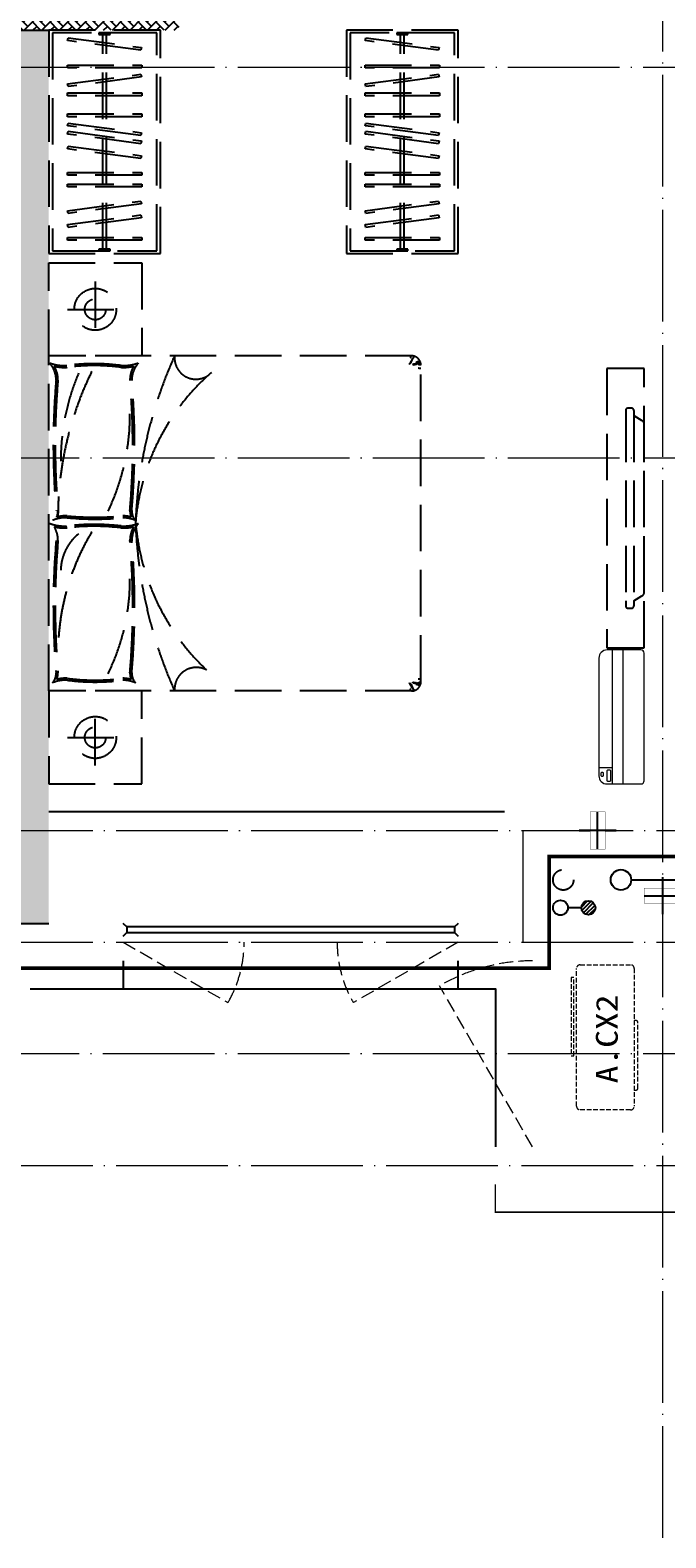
# Model space of a CAD drawing. Extents: x 27938 to 983267, y -209821 to 1628073.
# Drawn here: x 706817 to 710233, y -177635 to -169535 of the extents above; entities that cross this region are included whole.
import ezdxf

# ---------------------------------------------------------------- set-up
doc = ezdxf.new("R2010")
doc.units = 0
doc.header["$LTSCALE"] = 1000
doc.header["$MEASUREMENT"] = 0
for name, pattern in [('A户型$0$DASH', [0.35, 0.25, -0.1]), ('DASH', [0.35, 0.25, -0.1]), ('DOTE', [2.42, 2, -0.2, 0.02, -0.2])]:
    doc.linetypes.add(name, pattern=pattern)
for name, color, linetype in [('$RECOVER_210609100354-0', 7, 'Continuous'), ('3-栏杆1', 135, 'Continuous'), ('3.5方案汇报，与郭总、侯月琴确定户型_t8$0$2020.03.04 -1安徽标准化洋房户型(UA）_t8_t8$0$看线', 154, 'Continuous'), ('5fur', 250, 'Continuous'), ('EQUIP_地漏', 7, 'Continuous'), ('VPIPE-凝结', 150, 'Continuous'), ('VPIPE-废水', 31, 'Continuous'), ('VPIPE-雨水', 4, 'DASH'), ('保温', 6, 'Continuous'), ('机电标识类', 1, 'Continuous'), ('看线', 251, 'Continuous')]:
    doc.layers.add(name, color=color, linetype=linetype)
for name, color, linetype, lineweight in [('DOTE', 19, 'DOTE', 9), ('WINDOW', 144, 'Continuous', 15), ('平面-空调室内机', 176, 'Continuous', 9), ('平面-空调预留孔', 173, 'Continuous', 15), ('空调', 76, 'Continuous', 13)]:
    doc.layers.add(name, color=color, linetype=linetype, lineweight=lineweight)
doc.styles.add('黑体', font='')
doc.styles.get('黑体').set_extended_font_data('SimHei')

# ---------------------------------------------------------------- blocks, each defined once
blk = doc.blocks.new('GFDGDGRDGRDG')
at = {"layer": 'DOTE', "linetype": 'DOTE', "ltscale": 0.3}
for p, q in [((603393.7, 360558.3), (603393.7, 368758.3)), ((626393.7, 368458.3), (573593.7, 368458.3)), ((626393.7, 366358.3), (573593.7, 366358.3)), ((573593.7, 364358.3), (626393.7, 364358.3)), ((602643.7, 363758.3), (602643.7, 364358.3)), ((573593.7, 363758.3), (626393.7, 363758.3)), ((626393.7, 363158.3), (573593.7, 363158.3)), ((573593.7, 362558.3), (626393.7, 362558.3))]:
    blk.add_line(p, q, dxfattribs=at)
blk = doc.blocks.new('VDGVDVXVE')
at = {"layer": '5fur', "linetype": 'A户型$0$DASH'}
for p, q in [((576293.7, 368658.3), (575693.7, 368658.3)), ((575693.7, 368658.3), (575693.7, 367458.3)), ((576273.7, 368643.3), (575713.7, 368643.3)), ((575713.7, 368643.3), (575713.7, 367473.3)), ((575963.7, 368643.3), (575963.7, 368635.8)), ((576023.7, 368643.3), (575963.7, 368643.3)), ((575963.7, 368635.8), (576023.7, 368635.8)), ((575983.7, 367480.8), (575983.7, 368635.8)), ((576003.7, 367480.8), (576003.7, 368635.8)), ((576023.7, 368635.8), (576023.7, 368643.3)), ((576273.7, 367473.3), (576273.7, 368643.3)), ((576293.7, 367458.3), (576293.7, 368658.3)), ((577893.7, 368658.3), (577293.7, 368658.3)), ((577293.7, 368658.3), (577293.7, 367458.3)), ((577873.7, 368643.3), (577313.7, 368643.3)), ((577313.7, 368643.3), (577313.7, 367473.3)), ((577563.7, 368643.3), (577563.7, 368635.8)), ((577623.7, 368643.3), (577563.7, 368643.3)), ((577563.7, 368635.8), (577623.7, 368635.8)), ((577583.7, 367480.8), (577583.7, 368635.8)), ((577603.7, 367480.8), (577603.7, 368635.8)), ((577623.7, 368635.8), (577623.7, 368643.3)), ((577873.7, 367473.3), (577873.7, 368643.3)), ((577893.7, 367458.3), (577893.7, 368658.3)), ((575795, 368602), (575798.4, 368616.8)), ((576188.9, 368549.9), (575795, 368602)), ((575798.4, 368616.8), (576192.4, 368564.7)), ((576192.4, 368564.7), (576188.9, 368549.9)), ((577395, 368602), (577398.4, 368616.8)), ((577788.9, 368549.9), (577395, 368602)), ((577398.4, 368616.8), (577792.4, 368564.7)), ((577792.4, 368564.7), (577788.9, 368549.9)), ((575793.7, 368455.8), (575793.7, 368470.8)), ((575793.7, 368470.8), (576193.7, 368470.8)), ((576193.7, 368470.8), (576193.7, 368455.8)), ((577393.7, 368455.8), (577393.7, 368470.8)), ((577393.7, 368470.8), (577793.7, 368470.8)), ((577793.7, 368470.8), (577793.7, 368455.8)), ((576193.7, 368455.8), (575793.7, 368455.8)), ((575795, 368369.6), (576188.9, 368421.7)), ((576192.4, 368407), (575798.4, 368354.9)), ((576188.9, 368421.7), (576192.4, 368407)), ((577793.7, 368455.8), (577393.7, 368455.8)), ((577395, 368369.6), (577788.9, 368421.7)), ((577792.4, 368407), (577398.4, 368354.9)), ((577788.9, 368421.7), (577792.4, 368407)), ((575793.7, 368305.8), (575793.7, 368320.8)), ((575793.7, 368320.8), (576193.7, 368320.8)), ((575798.4, 368354.9), (575795, 368369.6)), ((576193.7, 368320.8), (576193.7, 368305.8)), ((577393.7, 368305.8), (577393.7, 368320.8)), ((577393.7, 368320.8), (577793.7, 368320.8)), ((577398.4, 368354.9), (577395, 368369.6)), ((577793.7, 368320.8), (577793.7, 368305.8)), ((576193.7, 368305.8), (575793.7, 368305.8)), ((577793.7, 368305.8), (577393.7, 368305.8)), ((575793.7, 368193.3), (575793.7, 368208.3)), ((575793.7, 368208.3), (576193.7, 368208.3)), ((576193.7, 368193.3), (575793.7, 368193.3)), ((575795, 368144.4), (575798.4, 368159.2)), ((575798.4, 368159.2), (576192.4, 368107.1)), ((576193.7, 368208.3), (576193.7, 368193.3)), ((577393.7, 368193.3), (577393.7, 368208.3)), ((577393.7, 368208.3), (577793.7, 368208.3)), ((577793.7, 368193.3), (577393.7, 368193.3)), ((577395, 368144.4), (577398.4, 368159.2)), ((577398.4, 368159.2), (577792.4, 368107.1)), ((577793.7, 368208.3), (577793.7, 368193.3)), ((576188.9, 368092.3), (575795, 368144.4)), ((575795, 368100.2), (575798.4, 368115)), ((576188.9, 368048.1), (575795, 368100.2)), ((575798.4, 368115), (576192.4, 368062.9)), ((576192.4, 368107.1), (576188.9, 368092.3)), ((577788.9, 368092.3), (577395, 368144.4)), ((577395, 368100.2), (577398.4, 368115)), ((577788.9, 368048.1), (577395, 368100.2)), ((577398.4, 368115), (577792.4, 368062.9)), ((577792.4, 368107.1), (577788.9, 368092.3)), ((575795, 368020.5), (575798.4, 368035.3)), ((576188.9, 367968.4), (575795, 368020.5)), ((575798.4, 368035.3), (576192.4, 367983.2)), ((576192.4, 368062.9), (576188.9, 368048.1)), ((576192.4, 367983.2), (576188.9, 367968.4)), ((577395, 368020.5), (577398.4, 368035.3)), ((577788.9, 367968.4), (577395, 368020.5)), ((577398.4, 368035.3), (577792.4, 367983.2)), ((577792.4, 368062.9), (577788.9, 368048.1)), ((577792.4, 367983.2), (577788.9, 367968.4)), ((575793.7, 367878.7), (575793.7, 367893.7)), ((575793.7, 367893.7), (576193.7, 367893.7)), ((576193.7, 367878.7), (575793.7, 367878.7)), ((575793.7, 367816.1), (575793.7, 367831.1)), ((575793.7, 367831.1), (576193.7, 367831.1)), ((576193.7, 367893.7), (576193.7, 367878.7)), ((576193.7, 367831.1), (576193.7, 367816.1)), ((577393.7, 367878.7), (577393.7, 367893.7)), ((577393.7, 367893.7), (577793.7, 367893.7)), ((577793.7, 367878.7), (577393.7, 367878.7)), ((577393.7, 367816.1), (577393.7, 367831.1)), ((577393.7, 367831.1), (577793.7, 367831.1)), ((577793.7, 367893.7), (577793.7, 367878.7)), ((577793.7, 367831.1), (577793.7, 367816.1)), ((576193.7, 367816.1), (575793.7, 367816.1)), ((575795, 367688.3), (576188.9, 367740.4)), ((576188.9, 367740.4), (576192.4, 367725.6)), ((577793.7, 367816.1), (577393.7, 367816.1)), ((577395, 367688.3), (577788.9, 367740.4)), ((577788.9, 367740.4), (577792.4, 367725.6)), ((575798.4, 367673.5), (575795, 367688.3)), ((575795, 367613.5), (576188.9, 367665.6)), ((576192.4, 367725.6), (575798.4, 367673.5)), ((576188.9, 367665.6), (576192.4, 367650.8)), ((577398.4, 367673.5), (577395, 367688.3)), ((577395, 367613.5), (577788.9, 367665.6)), ((577792.4, 367725.6), (577398.4, 367673.5)), ((577788.9, 367665.6), (577792.4, 367650.8)), ((575798.4, 367598.7), (575795, 367613.5)), ((576192.4, 367650.8), (575798.4, 367598.7)), ((577398.4, 367598.7), (577395, 367613.5)), ((577792.4, 367650.8), (577398.4, 367598.7)), ((575793.7, 367529.6), (575793.7, 367544.6)), ((575793.7, 367544.6), (576193.7, 367544.6)), ((576193.7, 367529.6), (575793.7, 367529.6)), ((576193.7, 367544.6), (576193.7, 367529.6)), ((577393.7, 367529.6), (577393.7, 367544.6)), ((577393.7, 367544.6), (577793.7, 367544.6)), ((577793.7, 367529.6), (577393.7, 367529.6)), ((577793.7, 367544.6), (577793.7, 367529.6)), ((575693.7, 367458.3), (576293.7, 367458.3)), ((575713.7, 367473.3), (576273.7, 367473.3)), ((575963.7, 367480.8), (575963.7, 367473.3)), ((576023.7, 367480.8), (575963.7, 367480.8)), ((575963.7, 367473.3), (576023.7, 367473.3)), ((576023.7, 367473.3), (576023.7, 367480.8)), ((577293.7, 367458.3), (577893.7, 367458.3)), ((577313.7, 367473.3), (577873.7, 367473.3)), ((577563.7, 367480.8), (577563.7, 367473.3)), ((577623.7, 367480.8), (577563.7, 367480.8)), ((577563.7, 367473.3), (577623.7, 367473.3)), ((577623.7, 367473.3), (577623.7, 367480.8)), ((575943.7, 367308.3), (575943.7, 367008.3)), ((575793.7, 367158.3), (576093.7, 367158.3)), ((577643.7, 366908.3), (575693.7, 366908.3)), ((575693.7, 365108.3), (575693.7, 366908.3)), ((577693.7, 365158.3), (577693.7, 366858.3)), ((578794.1, 366615.2), (578794.1, 366588.1)), ((578826.7, 366626.8), (578805.7, 366626.8)), ((578838.4, 366615.2), (578838.4, 366588.1)), ((578794.1, 366588.1), (578794.1, 365592)), ((578838.4, 366588.1), (578881.8, 366560.4)), ((578838.4, 366588.1), (578838.4, 365592)), ((578893.7, 365637.6), (578893.7, 366542.5)), ((578794.1, 365592), (578794.1, 365564.9)), ((578805.7, 365553.3), (578826.7, 365553.3)), ((578838.4, 365592), (578881.8, 365619.7)), ((578838.4, 365592), (578838.4, 365564.9)), ((577643.7, 365108.3), (575693.7, 365108.3)), ((575943.7, 364708.3), (575943.7, 365008.3)), ((575793.7, 364858.3), (576093.7, 364858.3))]:
    blk.add_line(p, q, dxfattribs=at)
for points in [[(576193.7, 367408.3), (576193.7, 366908.3), (575693.7, 366908.3), (575693.7, 367408.3)], [(578693.7, 366840.1), (578693.7, 365340.1), (578893.7, 365340.1), (578893.7, 366840.1)], [(576193.7, 364608.3), (576193.7, 365108.3), (575693.7, 365108.3), (575693.7, 364608.3)]]:
    blk.add_lwpolyline(points, close=True, dxfattribs=at)
for points in [[(577654.7, 366902.8), (577653.8, 366901.6), (577653, 366900.5), (577652.3, 366899.5), (577651.8, 366898.7), (577651.4, 366897.9), (577651, 366897.3), (577650.7, 366896.7), (577650.5, 366896.1), (577650.2, 366895.6), (577649.9, 366895.1), (577649.7, 366894.7), (577649.4, 366894.2), (577649.2, 366893.8), (577648.9, 366893.4), (577648.6, 366893), (577648.4, 366892.5), (577648.1, 366892.1), (577647.8, 366891.7), (577647.5, 366891.2), (577647.2, 366890.7), (577646.9, 366890.2), (577646.6, 366889.7), (577646.2, 366889.1), (577645.8, 366888.5), (577645.5, 366887.8), (577645.1, 366887.1), (577644.6, 366886.4), (577644.2, 366885.7), (577643.8, 366884.9), (577643.3, 366884.2), (577642.9, 366883.5), (577642.5, 366882.8), (577642.1, 366882.1), (577641.7, 366881.5), (577641.3, 366880.9), (577640.9, 366880.3), (577640.5, 366879.8), (577640.2, 366879.2), (577639.8, 366878.7), (577639.5, 366878.2), (577639.2, 366877.6), (577638.9, 366877.1), (577638.5, 366876.6), (577638.2, 366876.1), (577637.9, 366875.5), (577637.6, 366875), (577637.3, 366874.4), (577637.1, 366873.9), (577636.8, 366873.3), (577636.5, 366872.7), (577636.2, 366872.1), (577635.9, 366871.5), (577635.5, 366870.9), (577635.2, 366870.3), (577634.9, 366869.8), (577634.5, 366869.2), (577634.2, 366868.7), (577633.8, 366868.3), (577633.4, 366867.8), (577633.1, 366867.4), (577632.8, 366867), (577632.5, 366866.6), (577632.2, 366866.2), (577632, 366865.9), (577631.9, 366865.5), (577631.8, 366865.2), (577631.8, 366864.9), (577631.8, 366864.7), (577631.9, 366864.5), (577632, 366864.4), (577632.1, 366864.5), (577632.3, 366864.6), (577632.5, 366864.9), (577632.8, 366865.2), (577633.1, 366865.7), (577633.5, 366866.2), (577633.9, 366866.7), (577634.3, 366867.3), (577634.9, 366867.8), (577635.5, 366868.3), (577636.1, 366868.7), (577636.8, 366869.2), (577637.5, 366869.5), (577638.3, 366869.9), (577639, 366870.3), (577639.7, 366870.7), (577640.3, 366871.2), (577640.8, 366871.7), (577641.2, 366872.3), (577641.5, 366873), (577641.8, 366873.7), (577642, 366874.5), (577642.2, 366875.3), (577642.4, 366876.1), (577642.7, 366877), (577643, 366877.8), (577643.4, 366878.6), (577643.8, 366879.5), (577644.3, 366880.3), (577644.8, 366881.1), (577645.3, 366881.9), (577645.8, 366882.8), (577646.3, 366883.7), (577646.7, 366884.6), (577647.1, 366885.5), (577647.4, 366886.5), (577647.7, 366887.4), (577647.9, 366888.4), (577648.1, 366889.3), (577648.2, 366890.2), (577648.4, 366891), (577648.6, 366891.8), (577648.8, 366892.4), (577649, 366893.1), (577649.2, 366893.6), (577649.5, 366894.1), (577649.7, 366894.5), (577650, 366894.9), (577650.3, 366895.3), (577650.6, 366895.6), (577650.9, 366896), (577651.2, 366896.3), (577651.5, 366896.6), (577651.9, 366897), (577652.3, 366897.3), (577652.6, 366897.7), (577653, 366898), (577653.4, 366898.4), (577653.8, 366898.8), (577654.2, 366899.3), (577654.6, 366899.8), (577655.1, 366900.3), (577655.7, 366900.9), (577656.3, 366901.5), (577657, 366902.1), (577657.9, 366902.8)], [(577640.6, 366908.3), (577639.8, 366907.1), (577639.1, 366906.1), (577638.6, 366905.3), (577638.3, 366904.5), (577638.1, 366903.9), (577638, 366903.3), (577638, 366902.8), (577638, 366902.4), (577638, 366901.9), (577638, 366901.5), (577638, 366901), (577637.9, 366900.6), (577637.9, 366900.1), (577637.8, 366899.7), (577637.7, 366899.3), (577637.6, 366898.8), (577637.5, 366898.3), (577637.3, 366897.9), (577637.1, 366897.5), (577636.9, 366897.1), (577636.7, 366896.7), (577636.6, 366896.5), (577636.5, 366896.3), (577636.5, 366896.3)], [(577650.2, 366864.2), (577649.6, 366862.1), (577651.2, 366861.1), (577651.2, 366861.1), (577659.6, 366862.2), (577663.5, 366862.8), (577664.7, 366864.2), (577668.8, 366863.6), (577674.5, 366866.6), (577677.3, 366866.6), (577680.6, 366863), (577683.6, 366862.2), (577685.1, 366862.1), (577693.5, 366862), (577692, 366862)], [(577650.2, 366864.2), (577656.1, 366865.3), (577660.7, 366866.2), (577664.2, 366867.1), (577666.7, 366867.7), (577668.5, 366868.3), (577669.7, 366868.8), (577670.5, 366869.2), (577671.2, 366869.5), (577671.7, 366869.7), (577672.3, 366869.9), (577672.8, 366870.1), (577673.4, 366870.2), (577674, 366870.3), (577674.6, 366870.4), (577675.2, 366870.5), (577675.9, 366870.6), (577676.7, 366870.7), (577677.6, 366870.9), (577678.8, 366871), (577680.3, 366871.3), (577682.2, 366871.6), (577684.6, 366872), (577687.7, 366872.5), (577691.4, 366873.2)], [(577688.5, 366880.5), (577686.2, 366879.5), (577684.1, 366878.7), (577682.4, 366878), (577680.8, 366877.5), (577679.3, 366877.1), (577678.1, 366876.8), (577676.9, 366876.5), (577675.9, 366876.3), (577674.9, 366876), (577673.9, 366875.7), (577672.9, 366875.4), (577671.8, 366875.1), (577670.7, 366874.7), (577669.4, 366874.2), (577667.9, 366873.6), (577666.2, 366873)], [(577679, 366844), (577680.8, 366843.5), (577682.6, 366843.2), (577684.5, 366842.9), (577686.3, 366842.7), (577688.1, 366842.6), (577690, 366842.6), (577691.8, 366842.5), (577693.7, 366842.5)], [(577654.7, 365113.8), (577653.8, 365115.1), (577653, 365116.2), (577652.3, 365117.1), (577651.8, 365118), (577651.4, 365118.7), (577651, 365119.4), (577650.7, 365120), (577650.5, 365120.5), (577650.2, 365121), (577649.9, 365121.5), (577649.7, 365122), (577649.4, 365122.4), (577649.2, 365122.8), (577648.9, 365123.3), (577648.6, 365123.7), (577648.4, 365124.1), (577648.1, 365124.6), (577647.8, 365125), (577647.5, 365125.5), (577647.2, 365126), (577646.9, 365126.5), (577646.6, 365127), (577646.2, 365127.6), (577645.8, 365128.2), (577645.5, 365128.9), (577645.1, 365129.6), (577644.6, 365130.3), (577644.2, 365131), (577643.8, 365131.7), (577643.3, 365132.5), (577642.9, 365133.2), (577642.5, 365133.9), (577642.1, 365134.5), (577641.7, 365135.1), (577641.3, 365135.7), (577640.9, 365136.3), (577640.5, 365136.9), (577640.2, 365137.4), (577639.8, 365138), (577639.5, 365138.5), (577639.2, 365139), (577638.9, 365139.5), (577638.5, 365140.1), (577638.2, 365140.6), (577637.9, 365141.1), (577637.6, 365141.7), (577637.3, 365142.2), (577637.1, 365142.8), (577636.8, 365143.4), (577636.5, 365144), (577636.2, 365144.6), (577635.9, 365145.2), (577635.5, 365145.8), (577635.2, 365146.3), (577634.9, 365146.9), (577634.5, 365147.4), (577634.2, 365147.9), (577633.8, 365148.4), (577633.4, 365148.8), (577633.1, 365149.3), (577632.8, 365149.7), (577632.5, 365150.1), (577632.2, 365150.4), (577632, 365150.8), (577631.9, 365151.1), (577631.8, 365151.5), (577631.8, 365151.7), (577631.8, 365152), (577631.9, 365152.1), (577632, 365152.2), (577632.1, 365152.2), (577632.3, 365152.1), (577632.5, 365151.8), (577632.8, 365151.4), (577633.1, 365151), (577633.5, 365150.5), (577633.9, 365150), (577634.3, 365149.4), (577634.9, 365148.9), (577635.5, 365148.4), (577636.1, 365147.9), (577636.8, 365147.5), (577637.5, 365147.1), (577638.3, 365146.7), (577639, 365146.3), (577639.7, 365145.9), (577640.3, 365145.5), (577640.8, 365144.9), (577641.2, 365144.3), (577641.5, 365143.7), (577641.8, 365142.9), (577642, 365142.2), (577642.2, 365141.4), (577642.4, 365140.5), (577642.7, 365139.7), (577643, 365138.9), (577643.4, 365138), (577643.8, 365137.2), (577644.3, 365136.4), (577644.8, 365135.6), (577645.3, 365134.7), (577645.8, 365133.9), (577646.3, 365133), (577646.7, 365132.1), (577647.1, 365131.2), (577647.4, 365130.2), (577647.7, 365129.2), (577647.9, 365128.3), (577648.1, 365127.4), (577648.2, 365126.5), (577648.4, 365125.7), (577648.6, 365124.9), (577648.8, 365124.2), (577649, 365123.6), (577649.2, 365123.1), (577649.5, 365122.6), (577649.7, 365122.1), (577650, 365121.7), (577650.3, 365121.4), (577650.6, 365121), (577650.9, 365120.7), (577651.2, 365120.3), (577651.5, 365120), (577651.9, 365119.7), (577652.3, 365119.3), (577652.6, 365119), (577653, 365118.6), (577653.4, 365118.2), (577653.8, 365117.8), (577654.2, 365117.4), (577654.6, 365116.9), (577655.1, 365116.4), (577655.7, 365115.8), (577656.3, 365115.2), (577657, 365114.5), (577657.9, 365113.8)], [(577650.2, 365152.5), (577649.6, 365154.6), (577651.2, 365155.6), (577651.2, 365155.6), (577659.6, 365154.4), (577663.5, 365153.8), (577664.7, 365152.5), (577668.8, 365153), (577674.5, 365150.1), (577677.3, 365150.1), (577680.6, 365153.6), (577683.6, 365154.4), (577685.1, 365154.6), (577693.5, 365154.7), (577692, 365154.7)], [(577650.2, 365152.5), (577656.1, 365151.4), (577660.7, 365150.4), (577664.2, 365149.6), (577666.7, 365148.9), (577668.5, 365148.4), (577669.7, 365147.9), (577670.5, 365147.5), (577671.2, 365147.2), (577671.7, 365146.9), (577672.3, 365146.7), (577672.8, 365146.6), (577673.4, 365146.4), (577674, 365146.3), (577674.6, 365146.2), (577675.2, 365146.1), (577675.9, 365146), (577676.7, 365145.9), (577677.6, 365145.8), (577678.8, 365145.6), (577680.3, 365145.4), (577682.2, 365145.1), (577684.6, 365144.7), (577687.7, 365144.1), (577691.4, 365143.5)], [(577679, 365172.6), (577680.8, 365173.1), (577682.6, 365173.5), (577684.5, 365173.8), (577686.3, 365173.9), (577688.1, 365174), (577690, 365174.1), (577691.8, 365174.1), (577693.7, 365174.1)], [(577640.6, 365108.3), (577639.8, 365109.5), (577639.1, 365110.5), (577638.6, 365111.4), (577638.3, 365112.1), (577638.1, 365112.8), (577638, 365113.3), (577638, 365113.8), (577638, 365114.3), (577638, 365114.7), (577638, 365115.2), (577638, 365115.6), (577637.9, 365116.1), (577637.9, 365116.5), (577637.8, 365117), (577637.7, 365117.4), (577637.6, 365117.9), (577637.5, 365118.3), (577637.3, 365118.8), (577637.1, 365119.2), (577636.9, 365119.6), (577636.7, 365119.9), (577636.6, 365120.2), (577636.5, 365120.3), (577636.5, 365120.4)], [(577688.5, 365136.1), (577686.2, 365137.2), (577684.1, 365138), (577682.4, 365138.6), (577680.8, 365139.2), (577679.3, 365139.6), (577678.1, 365139.9), (577676.9, 365140.2), (577675.9, 365140.4), (577674.9, 365140.7), (577673.9, 365140.9), (577672.9, 365141.2), (577671.8, 365141.6), (577670.7, 365142), (577669.4, 365142.5), (577667.9, 365143), (577666.2, 365143.7)]]:
    blk.add_lwpolyline(points, dxfattribs=at)
for centre, radius in [((575943.7, 367158.3), 112.5), ((575943.7, 367158.3), 56.2), ((575943.7, 364858.3), 112.5), ((575943.7, 364858.3), 56.2)]:
    blk.add_circle(centre, radius, dxfattribs=at)
for centre, radius, start, end in [((575595.8, 366779.3), 137.5, 358.4473, 41.58388), ((575777.5, 367081.5), 225.2, 249.51501, 273.4755), ((575777.5, 367081.5), 235.1, 256.76987, 273.4755), ((575595.8, 366779.3), 147.4, 358.4473, 29.85132), ((575936.7, 365725.7), 1140.4, 82.66801, 97.33199), ((575936.7, 365725.7), 1130.4, 82.66801, 97.33199), ((576095.8, 367081.5), 235.1, 266.5245, 283.23012), ((576095.8, 367081.5), 225.2, 266.5245, 290.48499), ((576277.5, 366779.3), 147.4, 150.14868, 181.5527), ((576277.5, 366779.3), 137.5, 138.41611, 181.5527), ((578550.3, 365924.7), 2391.9, 155.71765, 178.20425), ((576484.2, 366897.9), 114.7, 174.77674, 317.10565), ((577643.7, 366858.3), 50, 0, 90), ((579807.6, 366428.1), 4089.4, 175.07359, 184.91817), ((579807.6, 366428.1), 4079.4, 175.0735, 184.91825), ((577521.2, 366041.7), 1778, 153.87257, 180.19917), ((576956.4, 366345.3), 1198.2, 156.94178, 180.08542), ((572065.7, 366428.1), 4079.4, 355.08174, 4.9265), ((572065.7, 366428.1), 4089.4, 355.08183, 4.92641), ((577357.1, 365914.4), 1200.9, 131.06215, 175.52209), ((578805.7, 366615.2), 11.6, 90, 180), ((578826.7, 366615.2), 11.6, 0, 90), ((574917.6, 366594), 1212.5, 334.57717, 0.15076), ((578874.3, 366542.5), 19.4, 0, 67.11255), ((575787.4, 365847.4), 191.6, 88.39232, 112.60225), ((575657.6, 366075.1), 85.7, 337.5713, 1.80123), ((575787.4, 365847.4), 201.5, 88.39232, 104.55155), ((575942, 367498.2), 1456.9, 264.15875, 275.84125), ((576086, 365847.4), 201.5, 75.44845, 88.39232), ((576215.8, 366075.1), 85.7, 178.19877, 202.4287), ((576215.8, 366075.1), 75.8, 178.19877, 222.14046), ((575777.5, 366219.2), 225.2, 249.51501, 273.4755), ((575777.5, 366219.2), 235.1, 256.76987, 273.4755), ((575595.8, 365917), 147.4, 358.4473, 29.85132), ((577009.1, 365309), 1265.9, 148.92485, 180.15264), ((575936.7, 364731.7), 1271.2, 83.42597, 96.57403), ((575936.7, 364731.7), 1261.2, 83.42597, 96.57403), ((575942, 367498.2), 1466.9, 264.15875, 275.84125), ((576095.8, 366219.2), 235.1, 266.5245, 283.23012), ((576095.8, 366219.2), 225.2, 266.5245, 290.48499), ((576086, 365847.4), 191.6, 67.39775, 88.39232), ((576277.5, 365917), 147.4, 150.14868, 181.5527), ((576277.5, 365917), 137.5, 138.41611, 181.5527), ((578601.6, 366102.9), 2443.2, 181.77346, 204.02204), ((577381.3, 366113), 1225, 184.40633, 226.7421), ((579928.4, 365560.7), 4210.1, 175.14479, 184.84708), ((579928.4, 365560.7), 4200.1, 175.14488, 184.84699), ((576014.7, 365752.5), 256.5, 128.81047, 179.14635), ((571945, 365560.7), 4200.1, 355.15301, 4.85512), ((571945, 365560.7), 4210.1, 355.15292, 4.8552), ((574980.7, 365707.1), 1149.4, 333.87686, 0.14589), ((578874.3, 365637.6), 19.4, 292.88745, 0), ((578805.7, 365564.9), 11.6, 180, 270), ((578826.7, 365564.9), 11.6, 270, 0), ((576486.9, 365117.2), 117.2, 62.09168, 184.33827), ((575657.6, 365202.6), 75.8, 317.85954, 1.80123), ((575787.4, 364974.9), 191.6, 88.39232, 112.60225), ((575657.6, 365202.6), 85.7, 337.5713, 1.80123), ((575787.4, 364974.9), 201.5, 88.39232, 104.55155), ((575942, 366249.1), 1092.9, 262.14891, 277.85109), ((575942, 366249.1), 1082.9, 262.14891, 277.85109), ((576086, 364974.9), 191.6, 67.39775, 88.39232), ((576086, 364974.9), 201.5, 75.44845, 88.39232), ((576215.8, 365202.6), 85.7, 178.19877, 202.4287), ((576215.8, 365202.6), 75.8, 178.19877, 222.14046), ((577643.7, 365158.3), 50, 270, 360)]:
    blk.add_arc(centre, radius, start, end, dxfattribs=at)
blk = doc.blocks.new('DSFDS')
at = {"layer": '3-栏杆1', "color": 5}
for p, q in [((490702.7, 517230.7), (490682.5, 517248.5)), ((490682.5, 517248.5), (490702.7, 517230.7)), ((490682.5, 517181.5), (490702.7, 517201.4)), ((492462.2, 517230.6), (490702.7, 517230.7)), ((490702.7, 517230.7), (490702.7, 517201.4)), ((490702.7, 517201.4), (492462.2, 517201.3)), ((492462.2, 517230.7), (492482.5, 517248.5)), ((492482.5, 517248.5), (492462.2, 517230.7)), ((492462.2, 517230.7), (492462.2, 517201.4)), ((492462.2, 517201.4), (492482.5, 517181.5)), ((492482.5, 517181.5), (492462.2, 517201.4))]:
    blk.add_line(p, q, dxfattribs=at)
blk = doc.blocks.new('dongkong')
blk.add_wipeout([(-603756, 210771), (-603756, 210570.8), (-603836, 210570.8), (-603836, 210771)])
at = {"layer": '机电标识类', "color": 250, "linetype": 'DASH', "ltscale": 400}
for p, q in [((-603796, 210771), (-603796, 210570.8)), ((-603896, 210670.7), (-603696, 210670.7))]:
    blk.add_line(p, q, dxfattribs=at)
at = {"layer": '空调', "color": 6, "linetype": 'DASH', "const_width": 2}
blk.add_lwpolyline([(-603756, 210771), (-603756, 210570.8), (-603836, 210570.8), (-603836, 210771)], close=True, dxfattribs=at)
blk = doc.blocks.new('$TwtSys$00000141')
at = {"color": 1}
for p, q in [((-47, 4), (-5, 46)), ((-47, 4), (-5, 46)), ((-44, -18), (18, 44)), ((-44, -18), (18, 44)), ((-33, -33), (33, 33)), ((-33, -33), (33, 33)), ((-16, -44), (44, 16)), ((-16, -44), (44, 16)), ((6, -46), (46, -6)), ((6, -46), (46, -6))]:
    blk.add_line(p, q, dxfattribs=at)
blk.add_circle((0, 0), 47, dxfattribs=at)
blk.add_circle((0, 0), 47, dxfattribs=at)
blk = doc.blocks.new('ferre')
at = {"layer": '平面-空调预留孔', "linetype": 'DASH', "ltscale": 0.1}
for p, q in [((93392.7, 115403.5), (93392.7, 115393.5)), ((93402.7, 115383.5), (93755.6, 115383.5)), ((93765.6, 115393.5), (93765.6, 115403.5))]:
    blk.add_line(p, q, dxfattribs=at)
blk.add_lwpolyline([(94045.9, 115403.5), (93305.9, 115403.5, -0.414214), (93285.9, 115423.5), (93285.9, 115693.5, -0.414214), (93305.9, 115713.5), (94045.9, 115713.5, -0.414214), (94065.9, 115693.5), (94065.9, 115423.5, -0.414214)], format="xyb", close=True, dxfattribs=at)
blk.add_lwpolyline([(93996.7, 115742.6), (93576.8, 115742.6), (93576.8, 115727.5), (93996.7, 115727.5)], close=True, dxfattribs=at)
for centre, start, end in [((93402.7, 115393.5), 180, 270), ((93755.6, 115393.5), 270, 0)]:
    blk.add_arc(centre, 10, start, end, dxfattribs=at)
at = {"layer": '平面-空调预留孔', "color": 251, "linetype": 'DASH', "ltscale": 0.1, "true_color": 0x636466, "style": '黑体', "width": 1.2}
blk.add_text('A.CX2', height=117.05, dxfattribs=at).set_placement((93428.3, 115492.1))
blk = doc.blocks.new('fergve')
at = {"layer": '平面-空调预留孔', "linetype": 'DASH', "ltscale": 0.1}
blk.add_blockref('ferre', (25670, -60415.8), dxfattribs=at)
blk = doc.blocks.new('A$C001338C2')
for p, q in [((0, 249), (0, 22)), ((845, 304), (55, 304)), ((109, 215), (109, 304)), ((900, 22), (900, 249)), ((22, 0), (878, 0))]:
    blk.add_line(p, q)
at = {"lineweight": 5}
for p, q in [((900, 215), (0, 215)), ((900, 143), (0, 143))]:
    blk.add_line(p, q, dxfattribs=at)
for points in [[(89, 226), (22, 226, -0.414214), (17, 232), (17, 243, -0.414214), (22, 249), (89, 249, -0.414214), (95, 243), (95, 232, -0.414214)], [(73, 275), (57, 275, -0.414214), (51, 281), (51, 283, -0.414214), (57, 289), (73, 289, -0.414214), (79, 283), (79, 281, -0.414214)]]:
    blk.add_lwpolyline(points, format="xyb", close=True)
for centre, radius, start, end in [((55, 249), 55, 90, 180), ((845, 249), 55, 360, 90), ((22, 22), 22, 180, 270), ((878, 22), 22, 270, 360)]:
    blk.add_arc(centre, radius, start, end)
blk = doc.blocks.new('A$C04040EB5')
at = {"layer": '保温', "linetype": 'ByBlock', "ltscale": 10}
h = blk.add_hatch(dxfattribs=at)
h.set_pattern_fill('AR-HBONE', color=251, scale=55)
h.set_pattern_definition([(45, (-445516.58, -596848.81), (0, 47.4157523), [100.584, -33.528]), (135, (-445492.87, -596825.102), (3e-15, 47.4157523), [100.584, -33.528])])
edge = h.paths.add_edge_path()
edge.add_line((200, 5000), (200, 7500))
edge.add_line((200, 7500), (0, 7500))
edge.add_line((0, 7500), (0, 5000))
edge.add_line((0, 5000), (200, 5000))
h = blk.add_hatch(dxfattribs=at)
h.set_pattern_fill('AR-HBONE', color=251, scale=55)
h.set_pattern_definition([(45, (-445516.58, -596848.81), (0, 47.4157523), [100.584, -33.528]), (135, (-445492.87, -596825.102), (3e-15, 47.4157523), [100.584, -33.528])])
edge = h.paths.add_edge_path()
edge.add_line((900, 4800), (900, 5000))
edge.add_line((900, 5000), (-700, 5000))
edge.add_line((-700, 5000), (-700, 4800))
edge.add_line((-700, 4800), (900, 4800))
at = {"layer": '保温', "linetype": 'Continuous', "ltscale": 10}
h = blk.add_hatch(dxfattribs=at)
h.set_pattern_fill('HEX', color=251, scale=10, angle=90, style=0)
h.set_pattern_definition([(90, (-503782.47, -516048.461), (-16.49778, 1e-15), [9.525, -19.05]), (210, (-503782.47, -516048.461), (8.24889, -14.2874966), [9.525, -19.05]), (150, (-503782.47, -516038.936), (-8.24889, -14.2874966), [9.525, -19.05])])
edge = h.paths.add_edge_path()
edge.add_line((200, 4800), (0, 4800))
edge.add_line((0, 4800), (0.1, 0))
edge.add_line((0.1, 0), (200.1, 0))
edge.add_line((200.1, 0), (200, 4800))
at = {"layer": '保温', "color": 251, "linetype": 'ByBlock', "ltscale": 10}
for p, q in [((0, 7500), (200, 7500)), ((0, 4800), (200, 4800)), ((0, 0), (200, 0))]:
    blk.add_line(p, q, dxfattribs=at)

msp = doc.modelspace()

# ---------------------------------------------------------------- linework, layer by layer
at = {"layer": '$RECOVER_210609100354-0', "color": 30, "const_width": 8}
msp.add_lwpolyline([(709316.6, -175734.8), (709316.6, -175884.8), (710466.6, -175884.8), (710466.6, -175734.8)], dxfattribs=at)
at = {"layer": '3.5方案汇报，与郭总、侯月琴确定户型_t8$0$2020.03.04 -1安徽标准化洋房户型(UA）_t8_t8$0$看线', "ltscale": 10}
msp.add_lwpolyline([(709366.6, -173734.8), (706916.6, -173734.8)], dxfattribs=at)
at = {"layer": 'VPIPE-凝结', "ltscale": 0.1}
msp.add_lwpolyline([(709779, -174249.8), (709706.6, -174249.8)], dxfattribs=at)
msp.add_circle((709666.6, -174249.8), 40, dxfattribs=at)
at = {"layer": 'VPIPE-废水'}
msp.add_circle((709991.6, -174099.8), 55, dxfattribs=at)
at = {"layer": 'VPIPE-雨水'}
msp.add_circle((709681.6, -174099.8), 55, dxfattribs=at)
at = {"layer": 'WINDOW', "color": 250, "linetype": 'DASH', "ltscale": 0.3}
for points in [[(707316.6, -174434.8), (707879.7, -174759.4, 0.131485), (707966.6, -174434.8)], [(709116.6, -174434.8), (708553.5, -174759.4, -0.131485), (708466.6, -174434.8)], [(709516.6, -175534.8), (709016.6, -174668.8, -0.131652), (709516.6, -174534.8)]]:
    msp.add_lwpolyline(points, format="xyb", dxfattribs=at)
at = {"layer": '看线', "color": 202, "ltscale": 0.5}
for points in [[(707316.6, -174534.8), (707316.6, -174684.8), (709116.6, -174684.8), (709116.6, -174534.8)], [(706816.6, -174684.8), (709316.6, -174684.8), (709316.6, -175534.8)]]:
    msp.add_lwpolyline(points, dxfattribs=at)

# ---------------------------------------------------------------- block references
for name, p in [('A$C04040EB5', (706716.6, -174334.8)), ('VDGVDVXVE', (131222.9, -538193.1))]:
    msp.add_blockref(name, p)
at = {"rotation": 90}
msp.add_blockref('fergve', (765050.7, -294291.6), dxfattribs=at)
at = {"layer": '3-栏杆1', "color": 5}
msp.add_blockref('DSFDS', (216634.1, -691583.3), dxfattribs=at)
at = {"layer": '3.5方案汇报，与郭总、侯月琴确定户型_t8$0$2020.03.04 -1安徽标准化洋房户型(UA）_t8_t8$0$看线', "ltscale": 10}
msp.add_blockref('GFDGDGRDGRDG', (106822.9, -538193.1), dxfattribs=at)
at = {"layer": 'EQUIP_地漏', "xscale": -0.8, "yscale": -0.8, "zscale": 0.8, "rotation": 180}
msp.add_blockref('$TwtSys$00000141', (709816.6, -174249.8), dxfattribs=at)
at = {"layer": '平面-空调预留孔', "xscale": 0.800000000046565, "yscale": 0.800000000046565, "zscale": 0.800000000046565, "rotation": 90.00000023343017}
msp.add_blockref('A$C001338C2', (710116.5, -173584.8), dxfattribs=at)

# ---------------------------------------------------------------- next in the draw order: block references
at = {"layer": '平面-空调室内机', "ltscale": 0.3, "xscale": -1, "rotation": 180}
msp.add_blockref('dongkong', (1313662.5, 36836), dxfattribs=at)
at = {"layer": '平面-空调室内机', "ltscale": 0.3, "rotation": 89.99999999999999}
msp.add_blockref('dongkong', (920887.3, 429611.2), dxfattribs=at)

# ---------------------------------------------------------------- next in the draw order: linework, layer by layer
at = {"layer": 'VPIPE-凝结', "ltscale": 0.1}
msp.add_line((710046.6, -174099.8), (710386.6, -174099.8), dxfattribs=at)

# ---------------------------------------------------------------- next in the draw order: block references
at = {"layer": '平面-空调室内机', "ltscale": 0.3, "rotation": 180}
msp.add_blockref('dongkong', (106070.4, 36836), dxfattribs=at)

# ---------------------------------------------------------------- next in the draw order: linework, layer by layer
at = {"color": 5, "linetype": 'DASH', "ltscale": 0.8, "const_width": 20}
msp.add_lwpolyline([(722256.6, -175174.8), (721506.6, -175174.8), (721506.6, -175774.8), (716526.6, -175774.8), (716526.6, -175174.8), (715776.6, -175174.8), (715776.7, -173974.8), (709606.6, -173974.8), (709606.6, -174574.8), (706816.6, -174574.8), (704026.6, -174574.8), (704026.6, -173974.8), (697856.5, -173974.8)], dxfattribs=at)

doc.saveas('drawing.dxf')
